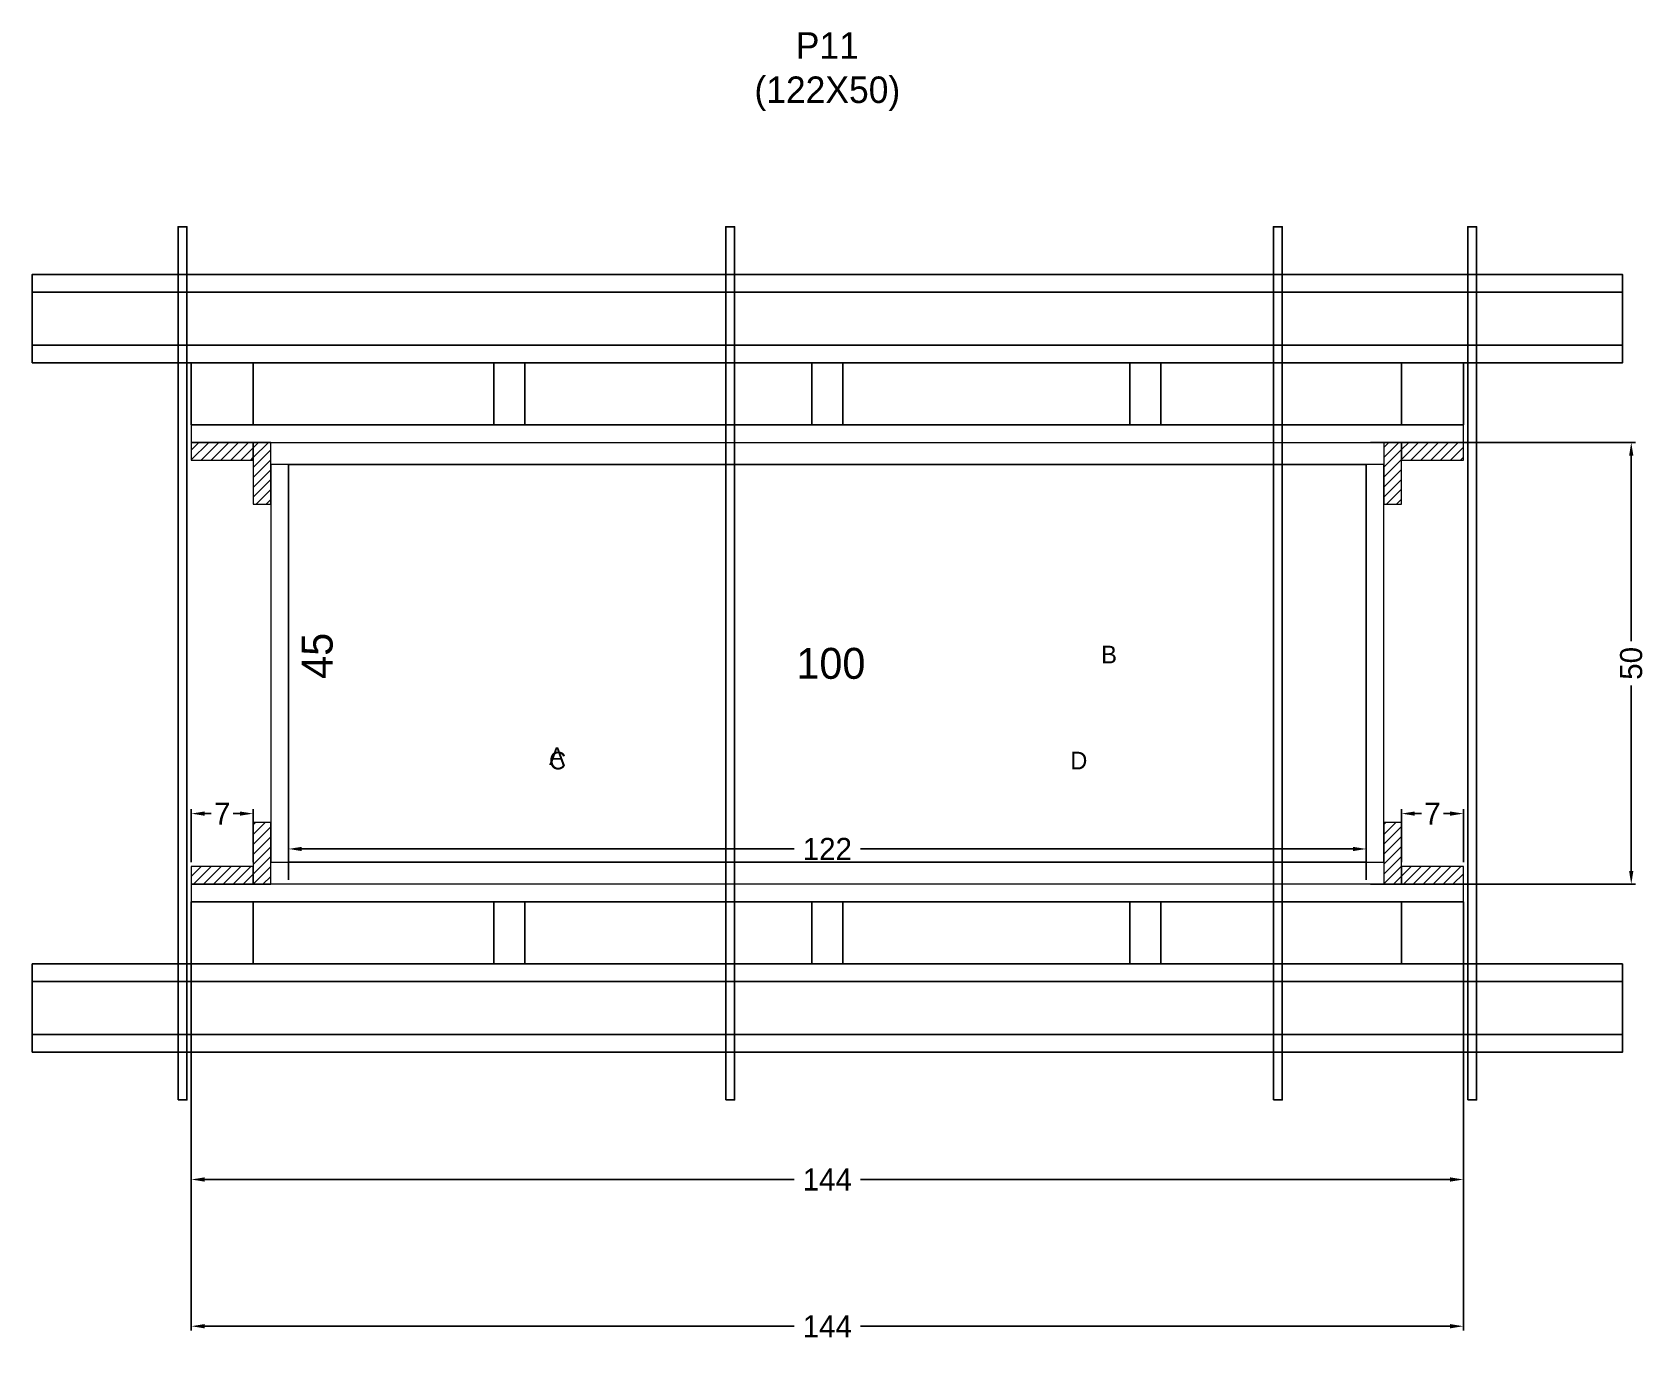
# Model space of a CAD drawing. Header units: centimetres. Extents: x -180 to 185, y -13 to 283.
import ezdxf

# ---------------------------------------------------------------- set-up
doc = ezdxf.new("R2010")
doc.units = ezdxf.units.CM
for name, color, linetype in [('CHAPA', 140, 'Continuous'), ('COTA', 241, 'Continuous'), ('Hachura', 251, 'Continuous'), ('Madeira', 30, 'Continuous'), ('NOMENCLATURA', 7, 'Continuous'), ('Painéis', 200, 'Continuous'), ('Perfil Metálico', 150, 'Continuous'), ('SARRAFO', 251, 'Continuous'), ('TEXTO_GERAL', 7, 'Continuous')]:
    doc.layers.add(name, color=color, linetype=linetype)
doc.dimstyles.new('cotax2', dxfattribs={"dimtxt": 2.5, "dimasz": 1.5, "dimexe": 0.5, "dimexo": 0.5, "dimgap": 0.5, "dimtad": 1, "dimcen": 2.5, "dimazin": 3, "dimtfac": 1, "dimtmove": 0, "dimatfit": 3})
pattern_1 = [(45, (0, 0), (-1.122532, 1.122532), [])]

# ---------------------------------------------------------------- blocks, each defined once
blk = doc.blocks.new('_CLOSEDFILLED')
at = {"color": 0, "linetype": 'BYBLOCK'}
blk.add_solid([(-1, 0.16), (0, 0), (-1, -0.16)], dxfattribs=at)
blk = doc.blocks.new('*D1')
for p, q in [((-144, 85), (-144, -11)), ((144, 85), (144, -11)), ((-141, -10), (-7.5, -10)), ((7.5, -10), (141, -10))]:
    blk.add_line(p, q)
at = {"layer": 'Defpoints'}
for p in [(-144, 86), (144, 86), (-144, -10)]:
    blk.add_point(p, dxfattribs=at)
at = {"layer": 'COTA', "xscale": 3, "yscale": 3, "rotation": 180}
blk.add_blockref('_CLOSEDFILLED', (-144, -10), dxfattribs=at)
at = {"layer": 'COTA', "xscale": 3, "yscale": 3}
blk.add_blockref('_CLOSEDFILLED', (144, -10), dxfattribs=at)
at = {"layer": 'COTA', "insert": (0, -10), "char_height": 5, "attachment_point": 5}
blk.add_mtext('144', dxfattribs=at)
blk = doc.blocks.new('*D2')
for p, q in [((-122, 91), (-122, 99)), ((122, 91), (122, 99)), ((-119, 98), (-7.5, 98)), ((7.5, 98), (119, 98))]:
    blk.add_line(p, q)
at = {"layer": 'Defpoints'}
for p in [(-122, 98), (-122, 90), (122, 90)]:
    blk.add_point(p, dxfattribs=at)
at = {"layer": 'COTA', "xscale": 3, "yscale": 3, "rotation": 180}
blk.add_blockref('_CLOSEDFILLED', (-122, 98), dxfattribs=at)
at = {"layer": 'COTA', "xscale": 3, "yscale": 3}
blk.add_blockref('_CLOSEDFILLED', (122, 98), dxfattribs=at)
at = {"layer": 'COTA', "insert": (0, 98), "char_height": 5, "attachment_point": 5}
blk.add_mtext('122', dxfattribs=at)
blk = doc.blocks.new('*D3')
for p, q in [((123, 190), (183, 190)), ((182, 145), (182, 187)), ((182, 93), (182, 135)), ((123, 90), (183, 90))]:
    blk.add_line(p, q)
at = {"layer": 'Defpoints'}
for p in [(122, 190), (122, 90), (182, 90)]:
    blk.add_point(p, dxfattribs=at)
at = {"layer": 'COTA', "xscale": 3, "yscale": 3}
for p, rotation in [((182, 190), 90), ((182, 90), -90.00000000000001)]:
    blk.add_blockref('_CLOSEDFILLED', p, dxfattribs=dict(at, rotation=rotation))
at = {"layer": 'COTA', "insert": (182, 140), "char_height": 5, "attachment_point": 5, "rotation": 90}
blk.add_mtext('50', dxfattribs=at)
blk = doc.blocks.new('*D4')
for p, q in [((-144, 95), (-144, 107)), ((-141, 106), (-139.5, 106)), ((-134.5, 106), (-133, 106)), ((-130, 95), (-130, 107))]:
    blk.add_line(p, q)
at = {"layer": 'Defpoints'}
for p in [(-144, 106), (-144, 94), (-130, 94)]:
    blk.add_point(p, dxfattribs=at)
at = {"layer": 'COTA', "xscale": 3, "yscale": 3, "rotation": 180}
blk.add_blockref('_CLOSEDFILLED', (-144, 106), dxfattribs=at)
at = {"layer": 'COTA', "xscale": 3, "yscale": 3}
blk.add_blockref('_CLOSEDFILLED', (-130, 106), dxfattribs=at)
at = {"layer": 'COTA', "insert": (-137, 106), "char_height": 5, "attachment_point": 5}
blk.add_mtext('7', dxfattribs=at)
blk = doc.blocks.new('*D5')
for p, q in [((130, 95), (130, 107)), ((133, 106), (134.5, 106)), ((139.5, 106), (141, 106)), ((144, 95), (144, 107))]:
    blk.add_line(p, q)
at = {"layer": 'Defpoints'}
for p in [(130, 106), (130, 94), (144, 94)]:
    blk.add_point(p, dxfattribs=at)
at = {"layer": 'COTA', "xscale": 3, "yscale": 3, "rotation": 180}
blk.add_blockref('_CLOSEDFILLED', (130, 106), dxfattribs=at)
at = {"layer": 'COTA', "xscale": 3, "yscale": 3}
blk.add_blockref('_CLOSEDFILLED', (144, 106), dxfattribs=at)
at = {"layer": 'COTA', "insert": (137, 106), "char_height": 5, "attachment_point": 5}
blk.add_mtext('7', dxfattribs=at)
blk = doc.blocks.new('*D6')
for p, q in [((-144, 52.2), (-144, 22.2)), ((144, 52.2), (144, 22.2)), ((-141, 23.2), (-7.5, 23.2)), ((7.5, 23.2), (141, 23.2))]:
    blk.add_line(p, q)
at = {"layer": 'Defpoints'}
for p in [(-144, 53.2), (144, 53.2), (-144, 23.2)]:
    blk.add_point(p, dxfattribs=at)
at = {"layer": 'COTA', "xscale": 3, "yscale": 3, "rotation": 180}
blk.add_blockref('_CLOSEDFILLED', (-144, 23.2), dxfattribs=at)
at = {"layer": 'COTA', "xscale": 3, "yscale": 3}
blk.add_blockref('_CLOSEDFILLED', (144, 23.2), dxfattribs=at)
at = {"layer": 'COTA', "insert": (0, 23.2), "char_height": 5, "attachment_point": 5}
blk.add_mtext('144', dxfattribs=at)

msp = doc.modelspace()

# ---------------------------------------------------------------- hatches: boundary and pattern name
at = {"layer": 'Hachura'}
h = msp.add_hatch(dxfattribs=at)
h.set_pattern_fill('ANSI31')
h.set_pattern_definition(pattern_1)
h.paths.add_polyline_path([(-144, 186), (-130, 186), (-130, 190), (-144, 190)])
h = msp.add_hatch(dxfattribs=at)
h.set_pattern_fill('ANSI31')
h.set_pattern_definition(pattern_1)
h.paths.add_polyline_path([(-130, 176), (-126, 176), (-126, 190), (-130, 190)])
h = msp.add_hatch(dxfattribs=at)
h.set_pattern_fill('ANSI31')
h.set_pattern_definition(pattern_1)
h.paths.add_polyline_path([(126, 176), (130, 176), (130, 190), (126, 190)])
h = msp.add_hatch(dxfattribs=at)
h.set_pattern_fill('ANSI31')
h.set_pattern_definition(pattern_1)
h.paths.add_polyline_path([(130, 186), (144, 186), (144, 190), (130, 190)])
h = msp.add_hatch(dxfattribs=at)
h.set_pattern_fill('ANSI31')
h.set_pattern_definition(pattern_1)
h.paths.add_polyline_path([(-130, 90), (-126, 90), (-126, 104), (-130, 104)])
h = msp.add_hatch(dxfattribs=at)
h.set_pattern_fill('ANSI31')
h.set_pattern_definition(pattern_1)
h.paths.add_polyline_path([(126, 90), (130, 90), (130, 104), (126, 104)])
h = msp.add_hatch(dxfattribs=at)
h.set_pattern_fill('ANSI31')
h.set_pattern_definition(pattern_1)
h.paths.add_polyline_path([(-144, 90), (-130, 90), (-130, 94), (-144, 94)])
h = msp.add_hatch(dxfattribs=at)
h.set_pattern_fill('ANSI31')
h.set_pattern_definition(pattern_1)
h.paths.add_polyline_path([(130, 90), (144, 90), (144, 94), (130, 94)])

# ---------------------------------------------------------------- linework, layer by layer
at = {"layer": 'CHAPA', "lineweight": 18}
for points in [[(-144, 190), (144, 190), (144, 194), (-144, 194)], [(-144, 190), (144, 190), (144, 194), (-144, 194)], [(-126, 95), (-122, 95), (-122, 185), (-126, 185)], [(-126, 95), (-122, 95), (-122, 185), (-126, 185)], [(122, 95), (126, 95), (126, 185), (122, 185)], [(122, 95), (126, 95), (126, 185), (122, 185)], [(-144, 86), (144, 86), (144, 90), (-144, 90)], [(-144, 86), (144, 86), (144, 90), (-144, 90)]]:
    msp.add_lwpolyline(points, close=True, dxfattribs=at)
at = {"layer": 'Hachura'}
for points in [[(-147, 41.2), (-145, 41.2), (-145, 238.8), (-147, 238.8)], [(-23, 194), (-21, 194), (-21, 238.8), (-23, 238.8)], [(101, 194), (103, 194), (103, 238.8), (101, 238.8)], [(145, 41.2), (147, 41.2), (147, 238.8), (145, 238.8)], [(-23, 86), (-21, 86), (-21, 194), (-23, 194)], [(101, 86), (103, 86), (103, 194), (101, 194)], [(-23, 41.2), (-21, 41.2), (-21, 86), (-23, 86)], [(101, 41.2), (103, 41.2), (103, 86), (101, 86)]]:
    msp.add_lwpolyline(points, close=True, dxfattribs=at)
at = {"layer": 'Madeira', "color": 126}
for points in [[(-144, 194), (144, 194), (144, 208), (-144, 208)], [(-144, 194), (-130, 194), (-130, 208), (-144, 208)], [(-75.5, 194), (-68.5, 194), (-68.5, 208), (-75.5, 208)], [(-3.5, 194), (3.5, 194), (3.5, 208), (-3.5, 208)], [(68.5, 194), (75.5, 194), (75.5, 208), (68.5, 208)], [(130, 194), (144, 194), (144, 208), (130, 208)], [(-144, 72), (144, 72), (144, 86), (-144, 86)], [(-144, 72), (-130, 72), (-130, 86), (-144, 86)], [(-75.5, 72), (-68.5, 72), (-68.5, 86), (-75.5, 86)], [(-3.5, 72), (3.5, 72), (3.5, 86), (-3.5, 86)], [(68.5, 72), (75.5, 72), (75.5, 86), (68.5, 86)], [(130, 72), (144, 72), (144, 86), (130, 86)]]:
    msp.add_lwpolyline(points, close=True, dxfattribs=at)
at = {"layer": 'Painéis'}
msp.add_lwpolyline([(-122, 95), (122, 95), (122, 185), (-122, 185)], close=True, dxfattribs=at)
at = {"layer": 'Perfil Metálico', "color": 224}
for points in [[(-180, 208), (180, 208), (180, 228), (-180, 228)], [(-180, 212), (180, 212), (180, 224), (-180, 224)], [(-180, 52), (180, 52), (180, 72), (-180, 72)], [(-180, 56), (180, 56), (180, 68), (-180, 68)]]:
    msp.add_lwpolyline(points, close=True, dxfattribs=at)
at = {"layer": 'SARRAFO', "color": 251, "lineweight": 13}
for points in [[(-144, 186), (-130, 186), (-130, 190), (-144, 190)], [(-130, 176), (-126, 176), (-126, 190), (-130, 190)], [(126, 176), (130, 176), (130, 190), (126, 190)], [(130, 186), (144, 186), (144, 190), (130, 190)], [(-130, 90), (-126, 90), (-126, 104), (-130, 104)], [(126, 90), (130, 90), (130, 104), (126, 104)], [(-144, 90), (-130, 90), (-130, 94), (-144, 94)], [(130, 90), (144, 90), (144, 94), (130, 94)]]:
    msp.add_lwpolyline(points, close=True, dxfattribs=at)

# ---------------------------------------------------------------- texts
at = {"layer": 'COTA'}
msp.add_text('45', height=7, rotation=90, dxfattribs=at).set_placement((-112, 136.5))
msp.add_text('100', height=7, dxfattribs=at).set_placement((-7, 136.5))
at = {"layer": 'NOMENCLATURA', "insert": (0, 265), "char_height": 6, "attachment_point": 8}
msp.add_mtext('P11\\P(122X50)', dxfattribs=at)
at = {"layer": 'TEXTO_GERAL'}
for s, p in [('B', (62, 140)), ('A', (-63, 117)), ('C', (-63, 116)), ('D', (55, 116))]:
    msp.add_text(s, height=4, dxfattribs=at).set_placement(p)

# ---------------------------------------------------------------- dimensions: what is measured, and where the dimension line sits
at = {"layer": 'COTA'}
dim = msp.add_linear_dim(base=(182, 90), p1=(122, 90), p2=(122, 190), angle=90, dimstyle='cotax2', dxfattribs=at)
dim.commit()
dim.dimension.update_dxf_attribs({"geometry": '*D3', "text_midpoint": (182, 140)})
for base, p1, p2, picture, middle in [((-144, 106), (-144, 94), (-130, 94), '*D4', (-137, 106)), ((130, 106), (130, 94), (144, 94), '*D5', (137, 106)), ((-122, 98), (-122, 90), (122, 90), '*D2', (0, 98)), ((-144, -10), (-144, 86), (144, 86), '*D1', (0, -10)), ((-144, 23.2), (-144, 53.2), (144, 53.2), '*D6', (0, 23.2))]:
    dim = msp.add_linear_dim(base=base, p1=p1, p2=p2, dimstyle='cotax2', dxfattribs=at)
    dim.commit()
    dim.dimension.update_dxf_attribs({"geometry": picture, "text_midpoint": middle})

doc.saveas('drawing.dxf')
